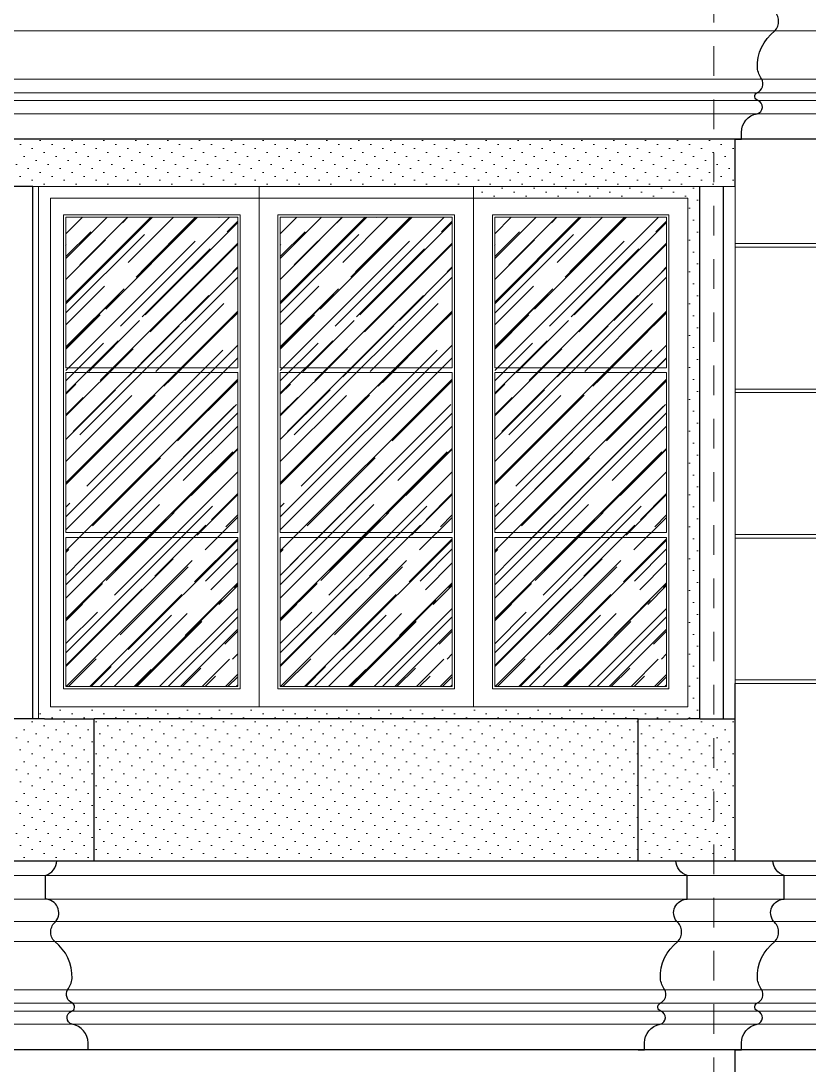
# Model space of a CAD drawing. Header units: millimetres. Extents: x -9564 to 494436, y -140371 to 4257.
# Drawn here: x 112.48 to 115.812, y 116.082 to 120.497 of the extents above; entities that cross this region are included whole.
import ezdxf
from ezdxf.enums import TextEntityAlignment as Align

# ---------------------------------------------------------------- set-up
doc = ezdxf.new("R2010")
doc.units = ezdxf.units.MM
doc.header["$MEASUREMENT"] = 0
doc.linetypes.add('HIDDEN2', pattern=[0.1875, 0.125, -0.0625])
doc.linetypes.add('SLD-Solid', pattern=[0])
for name, color, linetype, lineweight in [('09-Arsiran', 8, 'Continuous', 5), ('AS', 8, 'HIDDEN2', 5), ('DOOR OPENING', 4, 'SLD-Solid', 5), ('XR-KOP A3_MOZART$0$A-TXTKOP', 3, 'Continuous', 5)]:
    doc.layers.add(name, color=color, linetype=linetype, lineweight=lineweight)
doc.styles.add('HAND', font='ROMAND.SHX', dxfattribs={"width": 0.8, "height": 250})
doc.styles.add('XR-KOP A3_MOZART$0$ROMAND', font='romand.shx', dxfattribs={"height": 2, "bigfont": 'bigfont.shx'})

# ---------------------------------------------------------------- blocks, each defined once
blk = doc.blocks.new('A$C2a879c63')
h = blk.add_hatch()
h.set_pattern_fill('AR-RROOF', color=8, scale=0.004, angle=45)
h.set_pattern_definition([(45, (-194.23794, -143.53514), (0.08621046, 0.229894557), [1.524, -0.2032, 0.508, -0.1016]), (45, (-194.17831, -143.40367), (-0.167391974, 0.023707876), [0.3048, -0.033528, 0.6096, -0.0762]), (45, (-194.26308, -143.43816), (0.325444482, 0.421712827), [0.8128, -0.14224, 0.4064, -0.1016])])
h.paths.add_polyline_path([(141.5845, 18.3605), (142.3112, 18.3605), (142.3112, 16.3765), (141.5845, 16.3765)])
h = blk.add_hatch()
h.set_pattern_fill('AR-RROOF', color=8, scale=0.004, angle=45)
h.set_pattern_definition([(45, (-193.33127, -143.53514), (0.08621046, 0.229894557), [1.524, -0.2032, 0.508, -0.1016]), (45, (-193.27164, -143.40367), (-0.167391974, 0.023707876), [0.3048, -0.033528, 0.6096, -0.0762]), (45, (-193.35642, -143.43816), (0.325444482, 0.421712827), [0.8128, -0.14224, 0.4064, -0.1016])])
h.paths.add_polyline_path([(142.4912, 18.3605), (143.2178, 18.3605), (143.2178, 16.3765), (142.4912, 16.3765)])
h = blk.add_hatch()
h.set_pattern_fill('AR-RROOF', color=8, scale=0.004, angle=45)
h.set_pattern_definition([(45, (-192.42461, -143.53514), (0.08621046, 0.229894557), [1.524, -0.2032, 0.508, -0.1016]), (45, (-192.36498, -143.40367), (-0.167391974, 0.023707876), [0.3048, -0.033528, 0.6096, -0.0762]), (45, (-192.44975, -143.43816), (0.325444482, 0.421712827), [0.8128, -0.14224, 0.4064, -0.1016])])
h.paths.add_polyline_path([(143.3978, 18.3605), (144.1245, 18.3605), (144.1245, 16.3765), (143.3978, 16.3765)])
at = {"layer": '09-Arsiran'}
h = blk.add_hatch(dxfattribs=at)
h.set_pattern_fill('DOTS', color=256, scale=0.03, angle=45)
h.set_pattern_definition([(45, (-203.655774, -182.486747), (-0.01683798, 0.0505139407), [0, -0.047625])])
h.paths.add_polyline_path([(144.3245, 18.6901), (141.327, 18.6901), (141.327, 18.4909), (141.3445, 18.4909), (141.4445, 18.4909), (141.4445, 16.2401), (141.4945, 16.2401), (141.7045, 16.2401), (142.4012, 16.2401), (143.3078, 16.2401), (144.0045, 16.2401), (144.2145, 16.2401), (144.2645, 16.2401), (144.2645, 18.4909), (144.3245, 18.4909)])
h.paths.add_polyline_path([(143.3078, 18.4909), (143.3078, 18.4409), (144.2145, 18.4409), (144.2145, 16.2901), (141.4445, 16.2901), (141.4445, 18.4909), (142.4012, 18.4909)], flags=16)
h.paths.add_polyline_path([(143.2278, 18.4109), (143.2278, 16.3201), (142.4812, 16.3201), (142.4812, 18.4109)], flags=0)
h.paths.add_polyline_path([(143.3878, 18.4109), (144.1345, 18.4109), (144.1345, 16.3201), (143.3878, 16.3201)], flags=0)
h.paths.add_polyline_path([(143.2178, 18.4009), (143.2178, 17.7239), (142.4912, 17.7239), (142.4912, 18.4009)], flags=0)
h.paths.add_polyline_path([(143.3978, 18.4009), (144.1245, 18.4009), (144.1245, 17.7239), (143.3978, 17.7239)], flags=0)
h.paths.add_polyline_path([(143.2178, 17.7039), (143.2178, 17.027), (142.4912, 17.027), (142.4912, 17.7039)], flags=0)
h.paths.add_polyline_path([(143.3978, 17.7039), (144.1245, 17.7039), (144.1245, 17.027), (143.3978, 17.027)], flags=0)
h.paths.add_polyline_path([(142.3212, 18.4109), (142.3212, 16.3201), (141.5745, 16.3201), (141.5745, 18.4109)], flags=0)
h.paths.add_polyline_path([(142.3112, 18.4009), (142.3112, 17.7239), (141.5845, 17.7239), (141.5845, 18.4009)], flags=0)
h.paths.add_polyline_path([(142.3112, 17.7039), (142.3112, 17.027), (141.5845, 17.027), (141.5845, 17.7039)], flags=0)
h.paths.add_polyline_path([(143.2178, 17.007), (143.2178, 16.3301), (142.4912, 16.3301), (142.4912, 17.007)], flags=0)
h.paths.add_polyline_path([(143.3978, 17.007), (144.1245, 17.007), (144.1245, 16.3301), (143.3978, 16.3301)], flags=0)
h.paths.add_polyline_path([(142.3112, 17.007), (142.3112, 16.3301), (141.5845, 16.3301), (141.5845, 17.007)], flags=0)
h.paths.add_polyline_path([(144.4145, 18.8491), (144.4145, 18.8641), (144.4145, 18.6901), (144.3245, 18.6901), (144.3245, 18.4909), (144.3645, 18.4909), (144.4145, 18.4909)])
h.paths.add_polyline_path([(141.327, 18.6901), (141.2945, 18.6901), (141.2945, 18.7571), (141.2945, 18.7421), (141.2945, 18.4909), (141.327, 18.4909)])
h.paths.add_polyline_path([(144.4145, 16.2401), (144.3645, 16.2401), (144.3245, 16.2401), (144.3245, 15.6401), (144.4145, 15.6401)])
h.paths.add_polyline_path([(144.3245, 16.2401), (144.2645, 16.2401), (144.2145, 16.2401), (144.0045, 16.2401), (144.0045, 15.6401), (144.3245, 15.6401)])
h.paths.add_polyline_path([(144.0045, 16.2401), (141.7045, 16.2401), (141.7045, 15.6401), (144.0045, 15.6401)])
h.paths.add_polyline_path([(141.7045, 16.2401), (141.4945, 16.2401), (141.4695, 16.2401), (141.4445, 16.2401), (141.3445, 16.2401), (141.327, 16.2401), (141.327, 15.6401), (141.7045, 15.6401)])
h.paths.add_polyline_path([(141.327, 16.2401), (141.2945, 16.2401), (141.2945, 15.6401), (141.327, 15.6401)])
for p, q in [((145.9495, 18.6901), (136.4796, 18.6901)), ((144.4145, 18.4909), (144.4145, 18.6901)), ((141.4445, 18.4909), (141.3445, 18.4909)), ((141.4445, 16.2401), (141.4445, 18.4909)), ((144.2645, 16.2401), (144.2645, 18.4909)), ((144.3645, 16.2401), (144.3645, 18.4909)), ((144.4145, 16.2401), (144.4145, 16.3891)), ((141.4445, 16.2401), (141.3445, 16.2401)), ((141.4945, 16.2401), (141.4445, 16.2401)), ((141.4945, 16.2401), (141.7045, 16.2401)), ((141.7045, 15.6401), (141.7045, 16.2401)), ((142.4012, 16.2401), (141.7045, 16.2401)), ((143.3078, 16.2401), (142.4012, 16.2401)), ((144.0045, 16.2401), (143.3078, 16.2401)), ((144.0045, 15.6401), (144.0045, 16.2401)), ((144.0045, 16.2401), (144.2145, 16.2401)), ((144.2645, 16.2401), (144.2145, 16.2401)), ((144.2645, 16.2401), (144.3645, 16.2401)), ((144.3645, 16.2401), (144.4145, 16.2401)), ((144.4145, 15.6401), (144.4145, 16.2401)), ((136.4796, 15.6401), (146.1083, 15.6401)), ((145.9495, 14.8401), (136.4796, 14.8401)), ((144.4145, 14.6101), (144.4145, 14.8401))]:
    blk.add_line(p, q)
for points in [[(144.4145, 18.6901), (144.4407, 18.6901), (144.4407, 18.7193, -0.36498), (144.5073, 18.7983, 0.741922), (144.51, 18.8541, -0.66528), (144.5065, 18.8871, 0.438756), (144.5269, 18.9447, -0.123299), (144.508, 18.9915, -0.24485), (144.5817, 19.1481, 0.438632), (144.577, 19.2334, -0.621787), (144.6209, 19.3276), (144.6209, 19.4901)], [(141.7045, 14.8401), (141.6783, 14.8401), (141.6783, 14.8693, 0.36498), (141.6117, 14.9483, -0.741922), (141.609, 15.0041, 0.66528), (141.6125, 15.0371, -0.438756), (141.5921, 15.0947, 0.123299), (141.611, 15.1415, 0.24485), (141.5373, 15.2981, -0.438632), (141.5421, 15.3834, 0.621787), (141.4981, 15.4776), (141.4981, 15.5776, 0.319918), (141.5458, 15.6401)], [(144.0045, 14.8401), (144.0307, 14.8401), (144.0307, 14.8693, -0.36498), (144.0973, 14.9483, 0.741922), (144.1, 15.0041, -0.66528), (144.0965, 15.0371, 0.438756), (144.1169, 15.0947, -0.123299), (144.098, 15.1415, -0.24485), (144.1717, 15.2981, 0.438632), (144.167, 15.3834, -0.621787), (144.2109, 15.4776), (144.2109, 15.5776, -0.319918), (144.1633, 15.6401)], [(144.4145, 14.8401), (144.4407, 14.8401), (144.4407, 14.8693, -0.36498), (144.5073, 14.9483, 0.741922), (144.51, 15.0041, -0.66528), (144.5065, 15.0371, 0.438756), (144.5269, 15.0947, -0.123299), (144.508, 15.1415, -0.24485), (144.5817, 15.2981, 0.438632), (144.577, 15.3834, -0.621787), (144.6209, 15.4776), (144.6209, 15.5776, -0.319918), (144.5733, 15.6401)]]:
    blk.add_lwpolyline(points, format="xyb")
for p, q in [((146.1167, 19.1481), (136.4796, 19.1481)), ((146.0619, 18.9447), (136.4796, 18.9447)), ((146.0415, 18.8871), (136.4796, 18.8871)), ((146.045, 18.8541), (136.4796, 18.8541)), ((146.0423, 18.7983), (136.4796, 18.7983)), ((144.4145, 18.2491), (145.1545, 18.2491)), ((144.4145, 18.2341), (145.1545, 18.2341)), ((144.4145, 17.6341), (145.1545, 17.6341)), ((144.4145, 17.6191), (145.1545, 17.6191)), ((144.4145, 17.0191), (145.1545, 17.0191)), ((144.4145, 17.0041), (145.1545, 17.0041)), ((144.4145, 16.4041), (145.1545, 16.4041)), ((144.4145, 16.3891), (145.1545, 16.3891)), ((146.1559, 15.5776), (136.4796, 15.5776)), ((146.1559, 15.4776), (136.4796, 15.4776)), ((146.112, 15.3834), (136.4796, 15.3834)), ((146.1167, 15.2981), (136.4796, 15.2981)), ((146.0619, 15.0947), (136.4796, 15.0947)), ((146.0415, 15.0371), (136.4796, 15.0371)), ((146.045, 15.0041), (136.4796, 15.0041)), ((146.0423, 14.9483), (136.4796, 14.9483))]:
    blk.add_line(p, q, dxfattribs=at)
at = {"layer": 'AS'}
for p, q in [((144.3245, 6.1333), (144.3245, 23.614)), ((134.3714, 15.6401), (154.1852, 15.6401))]:
    blk.add_line(p, q, dxfattribs=at)
at = {"layer": 'DOOR OPENING'}
for p, q in [((141.4945, 18.4909), (141.4445, 18.4909)), ((141.4945, 18.4909), (142.4012, 18.4909)), ((142.4012, 18.4909), (142.4012, 16.2901)), ((142.4012, 18.4909), (143.3078, 18.4909)), ((143.3078, 18.4909), (143.3078, 16.2901)), ((143.3078, 18.4909), (144.2145, 18.4909)), ((144.2645, 18.4909), (144.2145, 18.4909)), ((144.3645, 18.4909), (144.2645, 18.4909)), ((144.3645, 18.4909), (144.4145, 18.4909)), ((144.4145, 18.2491), (144.4145, 18.4909)), ((141.5745, 16.3665), (141.5745, 18.3705)), ((141.5745, 18.3705), (142.3212, 18.3705)), ((142.3212, 18.3705), (142.3212, 16.3665)), ((142.4812, 16.3665), (142.4812, 18.3705)), ((142.4812, 18.3705), (143.2278, 18.3705)), ((143.2278, 18.3705), (143.2278, 16.3665)), ((143.3878, 16.3665), (143.3878, 18.3705)), ((143.3878, 18.3705), (144.1345, 18.3705)), ((144.1345, 18.3705), (144.1345, 16.3665)), ((142.3112, 18.3605), (141.5845, 18.3605)), ((141.5845, 18.3605), (141.5845, 17.7239)), ((142.3112, 17.7239), (142.3112, 18.3605)), ((143.2178, 18.3605), (142.4912, 18.3605)), ((142.4912, 18.3605), (142.4912, 17.7239)), ((143.2178, 17.7239), (143.2178, 18.3605)), ((144.1245, 18.3605), (143.3978, 18.3605)), ((143.3978, 18.3605), (143.3978, 17.7239)), ((144.1245, 17.7239), (144.1245, 18.3605)), ((144.4145, 18.2341), (144.4145, 18.2491)), ((144.4145, 17.6341), (144.4145, 18.2341)), ((141.5845, 17.7239), (142.3112, 17.7239)), ((142.3112, 17.7039), (141.5845, 17.7039)), ((141.5845, 17.7039), (141.5845, 17.027)), ((142.3112, 17.027), (142.3112, 17.7039)), ((142.4912, 17.7239), (143.2178, 17.7239)), ((143.2178, 17.7039), (142.4912, 17.7039)), ((142.4912, 17.7039), (142.4912, 17.027)), ((143.2178, 17.027), (143.2178, 17.7039)), ((143.3978, 17.7239), (144.1245, 17.7239)), ((144.1245, 17.7039), (143.3978, 17.7039)), ((143.3978, 17.7039), (143.3978, 17.027)), ((144.1245, 17.027), (144.1245, 17.7039)), ((144.4145, 17.6191), (144.4145, 17.6341)), ((144.4145, 17.0191), (144.4145, 17.6191)), ((141.5845, 17.027), (142.3112, 17.027)), ((142.3112, 17.007), (141.5845, 17.007)), ((141.5845, 17.007), (141.5845, 16.3765)), ((142.3112, 16.3765), (142.3112, 17.007)), ((142.4912, 17.027), (143.2178, 17.027)), ((143.2178, 17.007), (142.4912, 17.007)), ((142.4912, 17.007), (142.4912, 16.3765)), ((143.2178, 16.3765), (143.2178, 17.007)), ((143.3978, 17.027), (144.1245, 17.027)), ((144.1245, 17.007), (143.3978, 17.007)), ((143.3978, 17.007), (143.3978, 16.3765)), ((144.1245, 16.3765), (144.1245, 17.007)), ((144.4145, 17.0041), (144.4145, 17.0191)), ((144.4145, 16.4041), (144.4145, 17.0041)), ((144.4145, 16.3891), (144.4145, 16.4041)), ((142.3212, 16.3665), (141.5745, 16.3665)), ((141.5845, 16.3765), (142.3112, 16.3765)), ((143.2278, 16.3665), (142.4812, 16.3665)), ((142.4912, 16.3765), (143.2178, 16.3765)), ((144.1345, 16.3665), (143.3878, 16.3665)), ((143.3978, 16.3765), (144.1245, 16.3765))]:
    blk.add_line(p, q, dxfattribs=at)
for points in [[(141.4695, 18.4909), (144.2645, 18.4909), (144.2645, 16.2401), (141.4695, 16.2401)], [(141.5195, 18.4409), (144.2145, 18.4409), (144.2145, 16.2901), (141.5195, 16.2901)]]:
    blk.add_lwpolyline(points, close=True, dxfattribs=at)
at = {"color": 4, "style": 'HAND'}
for tag, height, rotation, p in [('DRY.WASHER', 0.054, 0, (11.9366, 24.9122)), ('PATIO', 0.135, 0, (20.9666, 21.5696)), ('GENSET', 0.135, 0, (18.2157, 17.1045)), ('PLANTERBOX', 0.135, 90, (22.169, 13.2959)), ('PLANTERBOX', 0.135, 0, (18.5224, 11.5633)), ('PATIO', 0.135, 0, (400.0395, 10.821)), ('CARPORT', 0.135, 0, (12.157, 9.7744)), ('CARPORT', 0.135, 0, (20.6202, 9.7744))]:
    blk.add_attdef(tag, text='', height=height, rotation=rotation, dxfattribs=at).set_placement(p, align=Align.MIDDLE)
at = {"layer": 'XR-KOP A3_MOZART$0$A-TXTKOP', "style": 'XR-KOP A3_MOZART$0$ROMAND'}
for tag, p in [('1:200', (37.0468, 3.1879)), ('1:100', (79.0468, 3.1879)), ('1:100', (121.0468, 3.1879)), ('1:100', (163.0468, 3.1879)), ('1:100', (205.0468, 3.1879)), ('1:100', (247.0468, 3.1879)), ('1:100', (289.0468, 3.1879)), ('1:100', (331.0468, 3.1879)), ('1:100', (373.0468, 3.1879)), ('1:100', (415.0468, 3.1879)), ('1:100', (457.0468, 3.1879)), ('1:100', (499.0468, 3.1879))]:
    blk.add_attdef(tag, text='', height=0.1296, dxfattribs=at).set_placement(p, align=Align.MIDDLE)

msp = doc.modelspace()

# ---------------------------------------------------------------- block references
msp.add_blockref('A$C2a879c63', (-28.9148, 101.3058))

doc.saveas('drawing.dxf')
